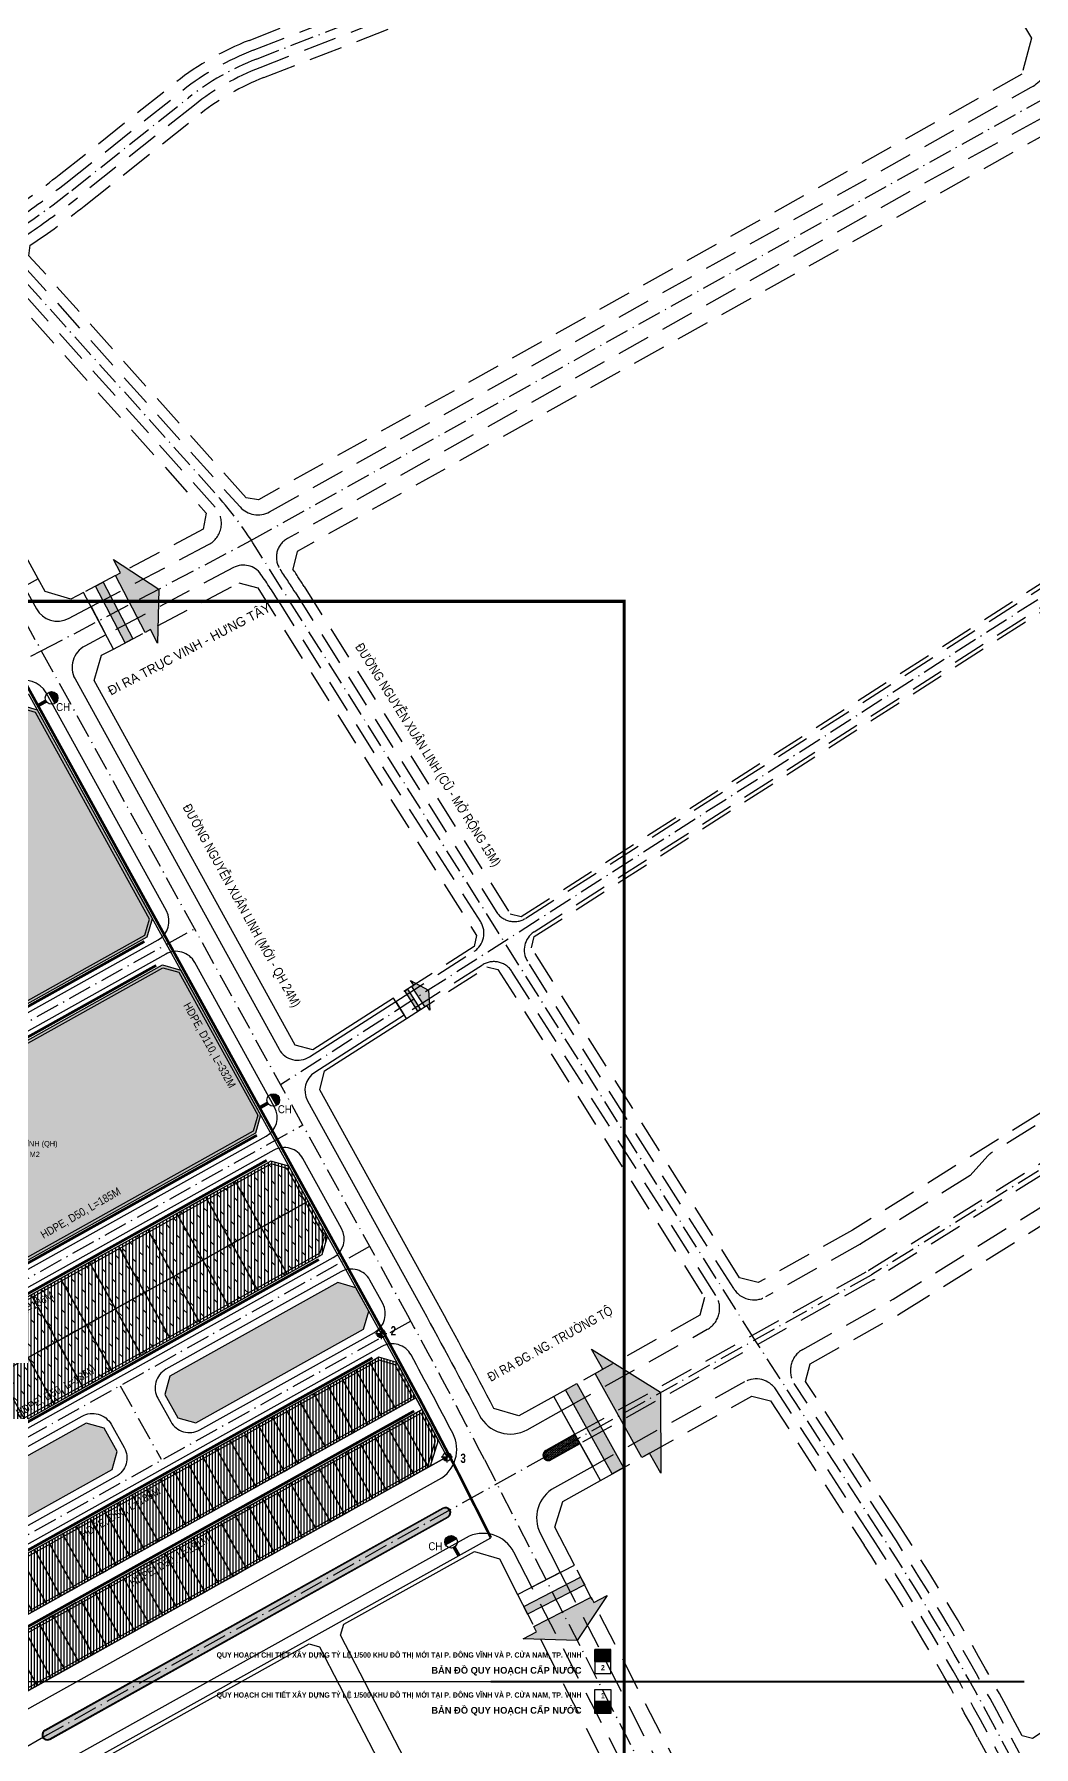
# Model space of a CAD drawing. Header units: metres. Extents: x 566631 to 574417, y 2062953 to 2068466.
# Drawn here: x 569003 to 569377, y 2066212 to 2066854 of the extents above; entities that cross this region are included whole.
import ezdxf
from ezdxf.enums import TextEntityAlignment as Align

# ---------------------------------------------------------------- set-up
doc = ezdxf.new("R2010")
doc.units = ezdxf.units.M
for name, pattern in [('ACAD_ISO10W100', [18.5, 12, -3, 0.5, -3]), ('CENTER', [2, 1.25, -0.25, 0.25, -0.25]), ('HIDDEN', [0.375, 0.25, -0.125])]:
    doc.linetypes.add(name, pattern=pattern)
doc.layers.get('0').update_dxf_attribs({"linetype": 'CONTINUOUS'})
doc.layers.add('boDnv', color=54, linetype='CONTINUOUS', lineweight=25)
for name, color, linetype in [('BoThamCo', 94, 'CONTINUOUS'), ('cap nuoc', 5, 'CONTINUOUS'), ('ChiaLo', 128, 'CENTER'), ('datOBt', 42, 'CONTINUOUS'), ('datOlienke', 42, 'CONTINUOUS'), ('datTruog', 134, 'CONTINUOUS'), ('ghi_chu', 7, 'CONTINUOUS'), ('hacth sdd', 8, 'CONTINUOUS'), ('hatchViaHe+LogDg', 129, 'CONTINUOUS'), ('Khung ban ve', 7, 'CONTINUOUS'), ('LogDg', 7, 'CONTINUOUS'), ('LogDg phu', 7, 'CONTINUOUS'), ('loKBT', 42, 'CONTINUOUS'), ('LoLK', 6, 'CONTINUOUS'), ('QH', 7, 'CONTINUOUS'), ('RANHGIOI', 2, 'HIDDEN'), ('thuadat', 6, 'CONTINUOUS'), ('TimDg', 222, 'CONTINUOUS'), ('ViaHeS', 32, 'CONTINUOUS'), ('ViaHeSphu', 32, 'CONTINUOUS')]:
    doc.layers.add(name, color=color, linetype=linetype)
doc.styles.add('ARIALB', font='VHARIALB.ttf', dxfattribs={"width": 0.75})
doc.styles.add('avantH', font='VHAVAN.ttf', dxfattribs={"height": 10})
doc.styles.add('phu', font='VHAVAN.ttf')
doc.styles.add('rms', font='romans.shx', dxfattribs={"width": 0.7, "bigfont": 'vns.shx'})
doc.styles.add('text', font='VHARIALN.ttf')
doc.linetypes.add('ADL', pattern='A,0.125,-0.15,["++",rms,S=0.5,R=0,X=0,Y=-0.2245],-1.35,1.125', length=2.75)
doc.linetypes.add('CN', pattern='A,22.92635,-1.427933,["cn",text,S=7,R=0,X=0,Y=-3.227539],-12.720089,24.170558', length=61.24493)
pattern_1 = [(0, (568124.4922, 2065856.43456), (0.3175, 0.3175), [0.15875, -0.47625]), (90, (568124.5716, 2065856.3552), (-0.3175, 0.3175), [0.15875, -0.47625])]
pattern_2 = [(90, (568970.6423, 2066228.468), (-1.11125, 1e-16), [])]

# ---------------------------------------------------------------- blocks, each defined once
blk = doc.blocks.new('moc')
at = {"layer": 'QH', "linetype": 'Continuous'}
h = blk.add_hatch(color=7, dxfattribs=at)
h.paths.add_polyline_path([(0, 0), (0.53, 0, 0.414214), (0, 0.53)])
h.paths.add_polyline_path([(-0.53, 0, 0.414214), (0, -0.53), (0, 0)])
for p, q in [((0, 0.71), (0, -0.71)), ((-0.71, 0), (0.71, 0))]:
    blk.add_line(p, q, dxfattribs=at)
blk.add_circle((0, 0), 0.529, dxfattribs=at)

msp = doc.modelspace()

# ---------------------------------------------------------------- hatches: boundary and pattern name
h = msp.add_hatch()
h.set_pattern_fill('DOLMIT', color=40, scale=0.2, angle=90, style=0)
h.set_pattern_definition([(90, (568933.0291, 2066308.2558), (-1.27, 8e-17), []), (135, (568933.029, 2066308.256), (-2.54, -2.54), [1.79605, -3.5921])])
h.paths.add_polyline_path([(568933.03, 2066337.16), (568946.47, 2066310.29), (568953.07, 2066308.26), (569110.75, 2066396.24), (569112.7, 2066403.06), (569098.22, 2066429.33), (569091.44, 2066431.27), (568935.16, 2066344.07)])
at = {"layer": 'cap nuoc'}
for points in [[(569010.42, 2066602.87, 0.414214), (569011.31, 2066606.09, 0.414214), (569008.09, 2066606.98)], [(569093.54, 2066452.11, 0.414214), (569094.43, 2066455.33, 0.414214), (569091.21, 2066456.22)], [(569161.09, 2066289.69, 0.414214), (569157.86, 2066290.57, 0.414214), (569156.98, 2066287.35)]]:
    msp.add_hatch(color=1, dxfattribs=at).paths.add_polyline_path(points)
at = {"layer": 'hacth sdd'}
h = msp.add_hatch(dxfattribs=at)
h.set_pattern_fill('CROSS', color=64, scale=0.05, style=0)
h.set_pattern_definition([(0, (568837.45307, 2066430.0151), (0.3175, 0.3175), [0.15875, -0.47625]), (90, (568837.53245, 2066429.93572), (-0.3175, 0.3175), [0.15875, -0.47625])])
h.paths.add_polyline_path([(569047.04, 2066522.16), (569003.94, 2066600.34), (568994.37, 2066603.2), (568982.15, 2066596.77), (568839.8, 2066534.72), (568837.45, 2066528.25), (568885.57, 2066432.05), (568892.17, 2066430.02), (569045.09, 2066515.34)])
h.paths.add_polyline_path([(568927.59, 2066509.56), (568958.56, 2066509.56), (568958.56, 2066514.31), (568927.59, 2066514.31)], flags=24)
h.paths.add_polyline_path([(568921.58, 2066513.43), (568964.58, 2066513.43), (568964.58, 2066518.73), (568921.58, 2066518.73)], flags=24)
h = msp.add_hatch(dxfattribs=at)
h.set_pattern_fill('AR-B88', color=15, scale=0.005, style=0)
h.set_pattern_definition([(0, (568895.4159, 2066354.8109), (0, 1.016), []), (90, (568895.41586, 2066354.81085), (-0.508, 1.016), [1.016, -1.016])])
h.paths.add_polyline_path([(569057.66, 2066502.89), (569087.6, 2066448.59), (569085.64, 2066441.78), (568929.79, 2066354.81), (568923.18, 2066356.85), (568895.42, 2066412.36), (568897.55, 2066419.27), (569050.88, 2066504.83)])
h.paths.add_polyline_path([(568974.01, 2066431.46), (569004.98, 2066431.46), (569004.98, 2066436.21), (568974.01, 2066436.21)], flags=24)
h.paths.add_polyline_path([(568967.62, 2066435.69), (569011.37, 2066435.69), (569011.37, 2066440.15), (568967.62, 2066440.15)], flags=24)
h = msp.add_hatch(dxfattribs=at)
h.set_pattern_fill('CROSS', color=64, scale=0.05, style=0)
h.set_pattern_definition([(0, (569051.6597, 2066333.13862), (0.3175, 0.3175), [0.15875, -0.47625]), (90, (569051.73908, 2066333.05924), (-0.3175, 0.3175), [0.15875, -0.47625])])
h.paths.add_polyline_path([(569126.2, 2066368.22), (569128.15, 2066375.03), (569123.32, 2066383.79), (569116.54, 2066385.73), (569053.59, 2066350.6), (569051.66, 2066343.8), (569056.53, 2066335.07), (569063.34, 2066333.14)])
h = msp.add_hatch(dxfattribs=at)
h.set_pattern_fill('ANSI31', color=30, scale=0.35, angle=45, style=0)
h.set_pattern_definition(pattern_2)
edge = h.paths.add_edge_path()
edge.add_arc((567391.82, 2065406.85), 1988, 28.07778, 28.51015)
edge.add_line((569138.74, 2066355.75), (569131.98, 2066357.7))
edge.add_line((569131.98, 2066357.7), (568972.77, 2066268.86))
edge.add_line((568972.77, 2066268.86), (568970.64, 2066261.95))
edge.add_line((568970.64, 2066261.95), (568977.36, 2066248.52))
edge.add_line((568977.36, 2066248.52), (569145.85, 2066342.54))
h = msp.add_hatch(dxfattribs=at)
h.set_pattern_fill('ANSI31', color=30, scale=0.35, angle=45, style=0)
h.set_pattern_definition(pattern_2)
edge = h.paths.add_edge_path()
edge.add_line((569151.37, 2066316.99), (569154.25, 2066326.61))
edge.add_arc((567391.82, 2065406.85), 1988, 27.55877, 27.93364)
edge.add_line((569148.2, 2066338.12), (568979.6, 2066244.04))
edge.add_line((568979.6, 2066244.04), (568986.41, 2066230.43))
edge.add_line((568986.41, 2066230.43), (568992.97, 2066228.47))
edge.add_line((568992.97, 2066228.47), (568998.8, 2066231.85))
edge.add_line((568998.8, 2066231.85), (569151.37, 2066316.99))
h = msp.add_hatch(dxfattribs=at)
h.set_pattern_fill('CROSS', color=64, scale=0.05, style=0)
h.set_pattern_definition([(0, (568956.31346, 2066279.6066), (0.3175, 0.3175), [0.15875, -0.47625]), (90, (568956.39283, 2066279.52724), (-0.3175, 0.3175), [0.15875, -0.47625])])
h.paths.add_polyline_path([(569033.83, 2066322.4), (569028.96, 2066331.13), (569022.15, 2066333.06), (568958.44, 2066297.51), (568956.31, 2066290.6), (568960.8, 2066281.64), (568967.4, 2066279.61), (569031.9, 2066315.6)])
h = msp.add_hatch(dxfattribs=at)
h.set_pattern_fill('CROSS', color=64, scale=0.05, style=0)
h.set_pattern_definition(pattern_1)
edge = h.paths.add_edge_path()
edge.add_line((569207.28, 2066325.57), (569205.57, 2066328.62))
edge.add_line((569205.57, 2066328.62), (569194.63, 2066322.52))
edge.add_arc((569195.48, 2066320.99), 1.75, 119.16129, 299.16129)
edge.add_line((569196.33, 2066319.46), (569207.28, 2066325.57))
h = msp.add_hatch(dxfattribs=at)
h.set_pattern_fill('CROSS', color=64, scale=0.05, style=0)
h.set_pattern_definition(pattern_1)
edge = h.paths.add_edge_path()
edge.add_arc((569156.91, 2066299.47), 1.75, 299.16129, 479.16129)
edge.add_line((569156.06, 2066301), (569006.84, 2066217.73))
edge.add_arc((569007.69, 2066216.2), 1.75, 119.16129, 270)
edge.add_arc((569007.69, 2066216.2), 1.75, 270, 299.16129)
edge.add_line((569008.54, 2066214.68), (569157.76, 2066297.94))
at = {"layer": 'hatchViaHe+LogDg'}
for points in [[(569035.09, 2066651.8), (569032.41, 2066656.87), (569049.4, 2066645.71), (569048.98, 2066625.44), (569046.31, 2066630.51), (569044.38, 2066629.49), (569033.16, 2066650.78)], [(569036.85, 2066625.56), (569025.65, 2066646.8), (569028.53, 2066648.37), (569039.75, 2066627.08)], [(569145.03, 2066497.21), (569143.87, 2066499.02), (569150.57, 2066495.39), (569151.06, 2066487.81), (569149.9, 2066489.62), (569149.21, 2066489.17), (569144.34, 2066496.77)], [(569146.52, 2066487.46), (569141.67, 2066495.04), (569142.69, 2066495.72), (569147.56, 2066488.13)], [(569215.89, 2066353.28), (569211.71, 2066360.78), (569237.55, 2066344.65), (569237.62, 2066314.26), (569233.44, 2066321.76), (569230.58, 2066320.17), (569213.03, 2066351.68)], [(569219.44, 2066314.01), (569201.92, 2066345.46), (569206.17, 2066347.91), (569223.73, 2066316.39)], [(569186.25, 2066264.32), (569207.6, 2066275.27), (569209.14, 2066272.39), (569187.74, 2066261.41)], [(569212.49, 2066265.79), (569217.59, 2066268.4), (569206.25, 2066251.56), (569186, 2066252.2), (569191.09, 2066254.82), (569190.1, 2066256.76), (569211.5, 2066267.73)]]:
    msp.add_hatch(color=158, dxfattribs=at).paths.add_polyline_path(points)
h = msp.add_hatch(color=158, dxfattribs=at)
h.paths.add_polyline_path([(569212.93, 2066243.61), (569218.93, 2066243.61), (569218.93, 2066248.11), (569212.93, 2066248.11)])
h.paths.add_polyline_path([(569214.84, 2066244.36), (569217.01, 2066244.36), (569217.01, 2066247.37), (569214.84, 2066247.37)], flags=24)
h = msp.add_hatch(color=158, dxfattribs=at)
h.paths.add_polyline_path([(569212.93, 2066228.61), (569218.93, 2066228.61), (569218.93, 2066224.11), (569212.93, 2066224.11)])
h.paths.add_polyline_path([(569214.84, 2066224.86), (569217.01, 2066224.86), (569217.01, 2066227.87), (569214.84, 2066227.87)], flags=24)
at = {"layer": 'thuadat'}
h = msp.add_hatch(dxfattribs=at)
h.set_pattern_fill('ANGLE', color=256, style=0)
h.set_pattern_definition([(0, (569212.928, 2066243.609), (0, 6.985), [5.08, -1.905]), (90, (569212.928, 2066243.609), (-6.985, 4e-16), [5.08, -1.905])])
h.paths.add_polyline_path([(569212.93, 2066243.61), (569218.93, 2066243.61), (569218.93, 2066248.11), (569212.93, 2066248.11)])
h.paths.add_polyline_path([(569214.84, 2066244.36), (569217.01, 2066244.36), (569217.01, 2066247.37), (569214.84, 2066247.37)], flags=24)

# ---------------------------------------------------------------- linework, layer by layer
at = {"layer": 'boDnv', "color": 10, "linetype": 'ADL', "ltscale": 0.25}
for points in [[(569045.97, 2066522.03), (569003.26, 2066599.5), (568994.47, 2066602.13), (568982.59, 2066595.87), (568840.59, 2066533.98), (568838.54, 2066528.32), (568886.27, 2066432.88), (568892.06, 2066431.1), (569044.24, 2066516.01)], [(569056.99, 2066502.04), (569086.52, 2066448.47), (569084.8, 2066442.45), (568929.67, 2066355.89), (568923.89, 2066357.68), (568896.49, 2066412.45), (568898.38, 2066418.59), (569051.01, 2066503.76)], [(568934.1, 2066337.25), (568947.17, 2066311.12), (568952.96, 2066309.34), (569109.9, 2066396.91), (569111.63, 2066402.93), (569097.54, 2066428.48), (569091.56, 2066430.19), (568936, 2066343.39)]]:
    msp.add_lwpolyline(points, close=True, dxfattribs=at)
for points in [[(569144.51, 2066342.93, 0.001711), (569138.06, 2066354.9), (569132.1, 2066356.62), (568973.61, 2066268.19), (568971.72, 2066262.04), (568977.79, 2066249.9)], [(569150.53, 2066317.66), (569153.18, 2066326.51, 0.001456), (569147.79, 2066336.75), (568980.92, 2066243.64), (568987.11, 2066231.26), (568992.84, 2066229.55), (568998.3, 2066232.72)]]:
    msp.add_lwpolyline(points, format="xyb", close=True, dxfattribs=at)
at = {"layer": 'BoThamCo'}
for points in [[(569047.04, 2066522.16), (569003.94, 2066600.34), (568994.37, 2066603.2), (568982.15, 2066596.77), (568839.8, 2066534.72), (568837.45, 2066528.25), (568885.57, 2066432.05), (568892.17, 2066430.02), (569045.09, 2066515.34)], [(569126.2, 2066368.22), (569128.15, 2066375.03), (569123.32, 2066383.79), (569116.54, 2066385.73), (569053.59, 2066350.6), (569051.66, 2066343.8), (569056.53, 2066335.07), (569063.34, 2066333.14)], [(569033.83, 2066322.4), (569028.96, 2066331.13), (569022.15, 2066333.06), (568958.44, 2066297.51), (568956.31, 2066290.6), (568960.8, 2066281.64), (568967.4, 2066279.61), (569031.9, 2066315.6)]]:
    msp.add_lwpolyline(points, close=True, dxfattribs=at)
for points in [[(569207.28, 2066325.57), (569205.57, 2066328.62), (569194.63, 2066322.52, 1), (569196.33, 2066319.46)], [(569207.28, 2066325.57), (569205.57, 2066328.62), (569194.63, 2066322.52, 1), (569196.33, 2066319.46)], [(569157.76, 2066297.94, 1), (569156.06, 2066301), (569006.84, 2066217.73, 0.773158), (569007.69, 2066214.45, 0.127931), (569008.54, 2066214.68)]]:
    msp.add_lwpolyline(points, format="xyb", close=True, dxfattribs=at)
at = {"layer": 'cap nuoc', "color": 1}
for p, q in [((569008.09, 2066606.98), (569010.42, 2066602.87)), ((569091.21, 2066456.22), (569093.54, 2066452.11)), ((569156.98, 2066287.35), (569161.09, 2066289.69))]:
    msp.add_line(p, q, dxfattribs=at)
at = {"layer": 'cap nuoc', "color": 7, "linetype": 'CN', "ltscale": 0.15, "const_width": 1}
msp.add_lwpolyline([(568998.96, 2066611.43), (569133.65, 2066367.13, -0.01093), (569173.96, 2066290.08)], format="xyb", dxfattribs=at)
at = {"layer": 'cap nuoc', "color": 7, "linetype": 'Continuous', "const_width": 1.32}
for points in [[(569004.15, 2066602.03), (569007.2, 2066603.76)], [(569087.26, 2066451.27), (569090.32, 2066453)], [(569161.95, 2066283.41), (569160.21, 2066286.46)]]:
    msp.add_lwpolyline(points, dxfattribs=at)
at = {"layer": 'cap nuoc', "color": 5, "linetype": 'CN', "ltscale": 0.15, "const_width": 1}
for points in [[(568886.94, 2066425.95), (569044.04, 2066513.61)], [(568891.42, 2066417), (569048.45, 2066504.62)], [(568924.56, 2066350.75), (569086.22, 2066440.95)], [(568929.03, 2066341.79), (569089.9, 2066431.56)], [(568947.84, 2066304.19), (569109.44, 2066394.37)]]:
    msp.add_lwpolyline(points, dxfattribs=at)
at = {"layer": 'cap nuoc', "color": 5, "linetype": 'CN', "ltscale": 0.15}
for points in [[(568966.65, 2066266.59, 1, 1, 0), (569129.57, 2066357.5, 1, 1, 0)], [(568977.84, 2066244.21, 1, 1, 0), (569145.16, 2066337.57, 0, 0, 0)]]:
    msp.add_lwpolyline(points, format="xyseb", dxfattribs=at)
at = {"layer": 'cap nuoc', "color": 7, "linetype": 'CN', "ltscale": 0.15}
msp.add_lwpolyline([(568206.27, 2065866.43), (568208.89, 2065867.25), (568657.98, 2066017.97, 0.050684), (568845.24, 2066102.73), (569015.87, 2066201.87), (569173.96, 2066290.08)], format="xyb", dxfattribs=at)
at = {"layer": 'cap nuoc', "color": 1, "linetype": 'Continuous'}
for centre in [(569009.26, 2066604.93), (569092.37, 2066454.17), (569159.04, 2066288.52)]:
    msp.add_circle(centre, 2.36, dxfattribs=at)
at = {"layer": 'ChiaLo', "ltscale": 5}
for points in [[(569078.03, 2066423.79), (569097.52, 2066388.86)], [(569105.46, 2066416.19), (568939.75, 2066323.73)], [(569067.11, 2066417.7), (569086.6, 2066382.77)], [(569056.2, 2066411.61), (569075.69, 2066376.68)], [(569045.28, 2066405.51), (569064.77, 2066370.58)], [(569034.36, 2066399.42), (569053.86, 2066364.49)], [(569012.53, 2066387.24), (569032.02, 2066352.31)], [(569012.53, 2066387.24), (569032.02, 2066352.31)], [(569023.45, 2066393.33), (569042.94, 2066358.4)], [(569001.62, 2066381.15), (569021.11, 2066346.22)], [(568990.7, 2066375.06), (569010.19, 2066340.13)], [(569128.56, 2066355.79), (569138.31, 2066338.33)], [(569118.08, 2066349.95), (569127.83, 2066332.48)], [(569123.32, 2066352.87), (569133.07, 2066335.41)], [(569145.85, 2066342.54), (569059.72, 2066294.47), (569049.97, 2066311.94)], [(569107.61, 2066344.1), (569117.35, 2066326.63)], [(569112.84, 2066347.02), (569122.59, 2066329.56)], [(569148.2, 2066338.12), (569062.15, 2066290.11), (569071.9, 2066272.64)], [(569097.13, 2066338.25), (569106.87, 2066320.79)], [(569102.37, 2066341.18), (569112.11, 2066323.71)], [(569081.41, 2066329.48), (569091.15, 2066312.02)], [(569086.65, 2066332.4), (569096.39, 2066314.94)], [(569091.89, 2066335.33), (569101.63, 2066317.86)], [(569135.51, 2066331.04), (569145.25, 2066313.57)], [(569140.75, 2066333.96), (569150.49, 2066316.5)], [(569070.93, 2066323.63), (569080.67, 2066306.17)], [(569076.17, 2066326.56), (569085.91, 2066309.09)], [(569125.03, 2066325.19), (569134.77, 2066307.73)], [(569130.27, 2066328.12), (569140.01, 2066310.65)], [(569060.45, 2066317.79), (569070.2, 2066300.32)], [(569065.69, 2066320.71), (569075.43, 2066303.25)], [(569114.55, 2066319.34), (569124.29, 2066301.88)], [(569119.79, 2066322.27), (569129.53, 2066304.8)], [(569049.97, 2066311.94), (569059.72, 2066294.47), (568977.38, 2066248.53)], [(569055.21, 2066314.86), (569064.96, 2066297.4)], [(569098.83, 2066310.57), (569108.57, 2066293.11)], [(569104.07, 2066313.5), (569113.81, 2066296.03)], [(569109.31, 2066316.42), (569119.05, 2066298.96)], [(569039.49, 2066306.09), (569049.24, 2066288.63)], [(569044.73, 2066309.02), (569054.48, 2066291.55)], [(569088.35, 2066304.73), (569098.1, 2066287.26)], [(569093.59, 2066307.65), (569103.33, 2066290.19)], [(569023.77, 2066297.32), (569033.52, 2066279.86)], [(569029.01, 2066300.25), (569038.76, 2066282.78)], [(569034.25, 2066303.17), (569044, 2066285.7)], [(569077.87, 2066298.88), (569087.62, 2066281.41)], [(569083.11, 2066301.8), (569092.86, 2066284.34)], [(569013.29, 2066291.47), (569023.04, 2066274.01)], [(569018.53, 2066294.4), (569028.28, 2066276.93)], [(569067.39, 2066293.03), (569077.14, 2066275.57)], [(569072.63, 2066295.96), (569082.38, 2066278.49)], [(569071.9, 2066272.64), (569062.15, 2066290.11), (568979.6, 2066244.04)], [(569002.82, 2066285.63), (569012.56, 2066268.16)], [(569008.05, 2066288.55), (569017.8, 2066271.09)], [(569056.91, 2066287.18), (569066.66, 2066269.72)], [(568997.58, 2066282.7), (569007.32, 2066265.24)], [(569041.19, 2066278.41), (569050.94, 2066260.95)], [(569046.43, 2066281.34), (569056.18, 2066263.87)], [(569051.67, 2066284.26), (569061.42, 2066266.8)], [(569030.72, 2066272.57), (569040.46, 2066255.1)], [(569035.95, 2066275.49), (569045.7, 2066258.03)], [(569020.24, 2066266.72), (569029.98, 2066249.25)], [(569025.48, 2066269.64), (569035.22, 2066252.18)], [(569009.76, 2066260.87), (569019.5, 2066243.41)], [(569015, 2066263.8), (569024.74, 2066246.33)], [(568999.28, 2066255.02), (569009.02, 2066237.56)], [(569004.52, 2066257.95), (569014.26, 2066240.48)], [(568994.04, 2066252.1), (569003.78, 2066234.64)]]:
    msp.add_lwpolyline(points, dxfattribs=at)
at = {"layer": 'datOBt'}
msp.add_lwpolyline([(568933.03, 2066337.16), (568946.47, 2066310.29), (568953.07, 2066308.26), (569110.75, 2066396.24), (569112.7, 2066403.06), (569098.22, 2066429.33), (569091.44, 2066431.27), (568935.16, 2066344.07)], close=True, dxfattribs=at)
at = {"layer": 'datOlienke'}
for points in [[(569145.85, 2066342.54, 0.001887), (569138.74, 2066355.75), (569131.98, 2066357.7), (568972.77, 2066268.86), (568970.64, 2066261.95), (568977.36, 2066248.52)], [(569151.37, 2066316.99), (569154.25, 2066326.61, 0.001636), (569148.2, 2066338.12), (568979.6, 2066244.04), (568986.41, 2066230.43), (568992.97, 2066228.47), (568998.8, 2066231.85)]]:
    msp.add_lwpolyline(points, format="xyb", close=True, dxfattribs=at)
at = {"layer": 'datTruog', "linetype": 'ByBlock'}
msp.add_lwpolyline([(569057.66, 2066502.89), (569087.6, 2066448.59), (569085.64, 2066441.78), (568929.79, 2066354.81), (568923.18, 2066356.85), (568895.42, 2066412.36), (568897.55, 2066419.27), (569050.88, 2066504.83)], close=True, dxfattribs=at)
at = {"layer": 'Khung ban ve', "const_width": 1.2}
msp.add_lwpolyline([(567973.93, 2066641.11), (569223.93, 2066641.11), (569223.93, 2065831.11), (567973.93, 2065831.11)], close=True, dxfattribs=at)
at = {"layer": 'Khung ban ve', "color": 0}
for points in [[(569212.93, 2066243.61), (569218.93, 2066243.61), (569218.93, 2066248.11), (569212.93, 2066248.11)], [(569212.93, 2066239.11), (569218.93, 2066239.11), (569218.93, 2066243.61), (569212.93, 2066243.61)], [(569212.93, 2066233.11), (569218.93, 2066233.11), (569218.93, 2066228.61), (569212.93, 2066228.61)], [(569212.93, 2066228.61), (569218.93, 2066228.61), (569218.93, 2066224.11), (569212.93, 2066224.11)]]:
    msp.add_lwpolyline(points, close=True, dxfattribs=at)
at = {"layer": 'Khung ban ve', "color": 250, "const_width": 0.5}
msp.add_lwpolyline([(569223.93, 2066236.11), (567973.93, 2066236.11)], dxfattribs=at)
at = {"layer": 'Khung ban ve', "color": 0, "const_width": 0.75}
msp.add_lwpolyline([(569373.93, 2066236.11), (569173.93, 2066236.11)], dxfattribs=at)
at = {"layer": 'LogDg', "ltscale": 0.75}
for points in [[(569035.09, 2066651.8), (569032.41, 2066656.87), (569049.4, 2066645.71), (569048.98, 2066625.44), (569046.31, 2066630.51), (569044.38, 2066629.49), (569033.16, 2066650.78)], [(569036.85, 2066625.56), (569025.65, 2066646.8), (569028.53, 2066648.37), (569039.75, 2066627.08)], [(569145.03, 2066497.21), (569143.87, 2066499.02), (569150.57, 2066495.39), (569151.06, 2066487.81), (569149.9, 2066489.62), (569149.21, 2066489.17), (569144.34, 2066496.77)], [(569146.52, 2066487.46), (569141.67, 2066495.04), (569142.69, 2066495.72), (569147.56, 2066488.13)], [(569215.89, 2066353.28), (569211.71, 2066360.78), (569237.55, 2066344.65), (569237.62, 2066314.26), (569233.44, 2066321.76), (569230.58, 2066320.17), (569213.03, 2066351.68)], [(569219.44, 2066314.01), (569201.92, 2066345.46), (569206.17, 2066347.91), (569223.73, 2066316.39)], [(569186.25, 2066264.32), (569207.6, 2066275.27), (569209.14, 2066272.39), (569187.74, 2066261.41)], [(569212.49, 2066265.79), (569217.59, 2066268.4), (569206.25, 2066251.56), (569186, 2066252.2), (569191.09, 2066254.82), (569190.1, 2066256.76), (569211.5, 2066267.73)]]:
    msp.add_lwpolyline(points, close=True, dxfattribs=at)
at = {"layer": 'LogDg'}
for points in [[(568998.94, 2066646.69), (569003.54, 2066638.35, 0.408717), (569015.62, 2066634.73), (569024.03, 2066639.16), (569029.63, 2066628.53), (569021.71, 2066624.35, 0.419466), (569018.04, 2066612.05), (569094.57, 2066473.22, 0.433643), (569105.89, 2066470.35), (569138.27, 2066491.08), (569141.5, 2066486.03), (569107.91, 2066464.51, 0.395048), (569105.22, 2066453.91), (569148.54, 2066375.34, -0.005576), (569169.7, 2066335.92, 0.422017), (569187.55, 2066330.58), (569200.48, 2066337.78), (569212.15, 2066316.81), (569197.78, 2066308.81, 0.404193), (569192.53, 2066291.52), (569199.98, 2066276.99), (569189.3, 2066271.51), (569182.58, 2066284.64, 0.424556), (569164.67, 2066290.06), (569013.65, 2066205.78)], [(569159.66, 2066329.21, 0.004173), (569144.02, 2066358.59, 0.41755), (569133.09, 2066361.76), (568969.81, 2066270.64, 0.401037), (568966.55, 2066260.08), (568983.56, 2066226.06, 0.427514), (568994.62, 2066222.65), (569154.47, 2066311.85, 0.406017), (569159.66, 2066329.21)]]:
    msp.add_lwpolyline(points, format="xyb", dxfattribs=at)
for points in [[(569007.23, 2066606.79, 0.408612), (568995.16, 2066610.4), (568979.55, 2066602.19), (568836.13, 2066539.67, 0.429738), (568832.17, 2066528.76), (568881.47, 2066430.18, 0.427514), (568892.52, 2066426.78), (569049.19, 2066514.2, 0.412716), (569052.3, 2066525.04)], [(569089.75, 2066440.63, 0.412716), (569092.85, 2066451.48), (569062.92, 2066505.78, 0.415712), (569052.02, 2066508.9), (568894.58, 2066421.05, 0.401037), (568891.32, 2066410.49), (568919.08, 2066354.98, 0.427514), (568930.14, 2066351.57)], [(568928.94, 2066335.28), (568942.37, 2066308.42, 0.427514), (568953.42, 2066305.02), (569114.85, 2066395.09, 0.412716), (569117.96, 2066405.94), (569103.48, 2066432.22, 0.415712), (569092.57, 2066435.34), (568932.19, 2066345.85, 0.401037)], [(569130.3, 2066367.07, 0.412716), (569133.41, 2066377.92), (569128.58, 2066386.68, 0.415712), (569117.68, 2066389.8), (569052.13, 2066353.22, 0.414214), (569049.04, 2066342.34), (569053.91, 2066333.61, 0.414214), (569064.8, 2066330.52)], [(568967.75, 2066276.37, -0.427514), (568956.7, 2066279.78), (568952.22, 2066288.73, -0.401037), (568955.48, 2066299.29), (569020.69, 2066335.68, -0.414214), (569031.57, 2066332.59), (569036.45, 2066323.86, -0.414214), (569033.36, 2066312.98)], [(569207.4, 2066325.35), (569205.45, 2066328.84), (569194.51, 2066322.74, 1), (569196.46, 2066319.24)], [(569157.89, 2066297.72, 1), (569155.94, 2066301.21), (569006.72, 2066217.95, 0.773158), (569007.69, 2066214.2, 0.127931), (569008.67, 2066214.46)]]:
    msp.add_lwpolyline(points, format="xyb", close=True, dxfattribs=at)
at = {"layer": 'LogDg phu', "linetype": 'HIDDEN', "ltscale": 50}
for points in [[(568949.44, 2067192.45, -0.051671), (568828.73, 2067142.39, 0.45205), (568823.7, 2067131.48), (568889.76, 2066982.48), (568964.1, 2066821.2, 0.033239), (568983.14, 2066786.73, 0.420352), (568995.73, 2066784.12, 0.019718), (569014.6, 2066797.92), (569058.44, 2066832.69, -0.073662), (569084.79, 2066847.71), (569152.43, 2066874.03, 0.436686), (569156.75, 2066884.94), (569115.75, 2066970.44), (569088.9, 2067026.44), (569011.69, 2067172.3, 0.016433), (568995.47, 2067200.65), (568992.05, 2067206.71, 0.40966), (568981.26, 2067209.79), (568949.44, 2067192.45)], [(569000.35, 2066778.8, 0.454821), (568998.88, 2066766.83), (569079.9, 2066676.53, 0.350393), (569090.98, 2066674.68), (569376.56, 2066833.89, 0.423738), (569382.12, 2066854.72), (569334.97, 2066933.19), (569331.13, 2066939.9, 0.399061), (569320.57, 2066943.07), (569229.59, 2066897.06, -0.024297), (569220.41, 2066892.96), (569087.33, 2066841.19, 0.073613), (569062.77, 2066827.2), (569018.95, 2066792.44, -0.019003), (569000.35, 2066778.8)], [(569094.91, 2066653.18, -0.008508), (569100.56, 2066644.53), (569175.96, 2066524.8, 0.416479), (569187.05, 2066522.33), (569389.08, 2066651.75, 0.142158), (569424.67, 2066692.44), (569427.36, 2066698.2, -0.101158), (569451.92, 2066731.35, 0.365702), (569453.35, 2066741.57), (569423.42, 2066789), (569406.9, 2066815.34, 0.399213), (569380.22, 2066822.19), (569097.64, 2066664.66, 0.440068), (569094.91, 2066653.18)], [(569070.63, 2066676.38), (568990.97, 2066765.17, 0.353507), (568981.04, 2066766.77, -0.027673), (568951.03, 2066751.74, 0.442278), (568947.2, 2066740.53), (568998.94, 2066646.69)], [(569024.03, 2066639.16), (569068.13, 2066662.41, 0.488188), (569070.63, 2066676.38)], [(569170.13, 2066520.92), (569094.64, 2066640.8, 0.010555), (569087.75, 2066651.25, 0.37998), (569077.43, 2066653.78), (569029.63, 2066628.53)], [(569205.45, 2066328.84), (569315.51, 2066390.25, 0.012156), (569315.63, 2066390.33), (569554.31, 2066539.17, -1), (569556.43, 2066535.77), (569317.75, 2066386.93, -0.012156), (569317.46, 2066386.76), (569207.4, 2066325.35)], [(569138.27, 2066491.08), (569167.68, 2066509.92, 0.411952), (569170.13, 2066520.92)], [(569200.48, 2066337.78), (569255.1, 2066368.2, 0.430085), (569258.34, 2066380.86), (569181.86, 2066502.31, 0.416479), (569170.77, 2066504.78), (569141.5, 2066486.03)], [(569509.53, 2066199.52), (569521.68, 2066184.51, -0.420626), (569520.35, 2066173.15), (569492.63, 2066151.7, -0.050446), (569467.53, 2066136.05), (569420.14, 2066112.76, -0.480235), (569408.83, 2066118.06), (569402.01, 2066146.32, 0.063705), (569392.66, 2066170.86), (569366.14, 2066220.46, 0.021081), (569323.13, 2066293.29), (569287.71, 2066347.89, -0.434096), (569290.88, 2066360.65), (569324.75, 2066379.52), (569380.13, 2066414.05, -0.422081), (569392.65, 2066410.97), (569403.64, 2066392.25, -0.035759), (569422.17, 2066354.79), (569443.44, 2066302.72, 0.054154), (569464.77, 2066263.31), (569500.09, 2066212.15, 0.019002), (569509.53, 2066199.52)], [(569199.98, 2066276.99), (569308.61, 2066065.12, 0.413652), (569319.37, 2066061.64), (569399.11, 2066102.33, 0.346904), (569403.25, 2066111.34), (569395.21, 2066144.68, 0.063705), (569386.49, 2066167.56), (569359.96, 2066217.15, 0.021081), (569317.26, 2066289.48), (569280.92, 2066345.5, 0.394607), (569268.99, 2066348.46), (569212.15, 2066316.81)], [(569075.22, 2066109.34), (569220.83, 2066193.36, 0.399763), (569223.95, 2066203.94), (569189.3, 2066271.51)]]:
    msp.add_lwpolyline(points, format="xyb", dxfattribs=at)
for points in [[(569404.53, 2066457.55), (569395.24, 2066455.04, 0.073562), (569393.9, 2066454.46), (569361.31, 2066434.13, 0.072064), (569360.22, 2066433.21), (569353.68, 2066425.84), (569312.66, 2066400.26, -0.012369), (569312.45, 2066400.14), (569276.97, 2066380.38, -0.398518), (569264.98, 2066383.45), (569187.69, 2066506.19, -0.411952), (569190.14, 2066517.19), (569392.31, 2066646.69, 0.142158), (569430.11, 2066689.9), (569432.8, 2066695.67, -0.090512), (569452.94, 2066724.08, -0.477335), (569465.3, 2066722.63), (569475.24, 2066706.88), (569559.69, 2066572.02, -0.414778), (569554.92, 2066551.33)], [(569207.4, 2066325.35), (569205.45, 2066328.84), (569194.51, 2066322.74, 1), (569196.46, 2066319.24)]]:
    msp.add_lwpolyline(points, format="xyb", close=True, dxfattribs=at)
at = {"layer": 'loKBT'}
for points in [[(569098.22, 2066429.33), (569091.44, 2066431.27), (569078.03, 2066423.79), (569087.77, 2066406.32), (569105.46, 2066416.19)], [(569078.03, 2066423.79), (569067.11, 2066417.7), (569076.86, 2066400.23), (569087.77, 2066406.32)], [(569067.11, 2066417.7), (569056.2, 2066411.61), (569065.94, 2066394.14), (569076.86, 2066400.23)], [(569112.7, 2066403.06), (569105.46, 2066416.19), (569087.77, 2066406.32), (569097.52, 2066388.86), (569110.75, 2066396.24)], [(569056.2, 2066411.61), (569045.28, 2066405.51), (569055.03, 2066388.05), (569065.94, 2066394.14)], [(569045.28, 2066405.51), (569034.36, 2066399.42), (569044.11, 2066381.96), (569055.03, 2066388.05)], [(569076.86, 2066400.23), (569065.94, 2066394.14), (569075.69, 2066376.68), (569086.6, 2066382.77)], [(569087.77, 2066406.32), (569076.86, 2066400.23), (569086.6, 2066382.77), (569097.52, 2066388.86)], [(569034.36, 2066399.42), (569023.45, 2066393.33), (569033.19, 2066375.87), (569044.11, 2066381.96)], [(569065.94, 2066394.14), (569055.03, 2066388.05), (569064.77, 2066370.58), (569075.69, 2066376.68)], [(569012.53, 2066387.24), (569001.62, 2066381.15), (569011.36, 2066363.69), (569022.28, 2066369.78)], [(569023.45, 2066393.33), (569012.53, 2066387.24), (569022.28, 2066369.78), (569033.19, 2066375.87)], [(569055.03, 2066388.05), (569044.11, 2066381.96), (569053.86, 2066364.49), (569064.77, 2066370.58)], [(569001.62, 2066381.15), (568990.7, 2066375.06), (569000.45, 2066357.6), (569011.36, 2066363.69)], [(569044.11, 2066381.96), (569033.19, 2066375.87), (569042.94, 2066358.4), (569053.86, 2066364.49)], [(569033.19, 2066375.87), (569022.28, 2066369.78), (569032.02, 2066352.31), (569042.94, 2066358.4)], [(569022.28, 2066369.78), (569011.36, 2066363.69), (569021.11, 2066346.22), (569032.02, 2066352.31)], [(569011.36, 2066363.69), (569000.45, 2066357.6), (569010.19, 2066340.13), (569021.11, 2066346.22)], [(569000.45, 2066357.6), (568989.53, 2066351.5), (568999.28, 2066334.04), (569010.19, 2066340.13)]]:
    msp.add_lwpolyline(points, close=True, dxfattribs=at)
at = {"layer": 'LoLK'}
for points in [[(569128.56, 2066355.79), (569123.32, 2066352.87), (569133.07, 2066335.41), (569138.31, 2066338.33)], [(569118.08, 2066349.95), (569112.84, 2066347.02), (569122.59, 2066329.56), (569127.83, 2066332.48)], [(569123.32, 2066352.87), (569118.08, 2066349.95), (569127.83, 2066332.48), (569133.07, 2066335.41)], [(569107.61, 2066344.1), (569102.37, 2066341.18), (569112.11, 2066323.71), (569117.35, 2066326.63)], [(569112.84, 2066347.02), (569107.61, 2066344.1), (569117.35, 2066326.63), (569122.59, 2066329.56)], [(569097.13, 2066338.25), (569091.89, 2066335.33), (569101.63, 2066317.86), (569106.87, 2066320.79)], [(569102.37, 2066341.18), (569097.13, 2066338.25), (569106.87, 2066320.79), (569112.11, 2066323.71)], [(569081.41, 2066329.48), (569076.17, 2066326.56), (569085.91, 2066309.09), (569091.15, 2066312.02)], [(569086.65, 2066332.4), (569081.41, 2066329.48), (569091.15, 2066312.02), (569096.39, 2066314.94)], [(569091.89, 2066335.33), (569086.65, 2066332.4), (569096.39, 2066314.94), (569101.63, 2066317.86)], [(569135.51, 2066331.04), (569130.27, 2066328.12), (569140.01, 2066310.65), (569145.25, 2066313.57)], [(569140.75, 2066333.96), (569135.51, 2066331.04), (569145.25, 2066313.57), (569150.49, 2066316.5)], [(569070.93, 2066323.63), (569065.69, 2066320.71), (569075.43, 2066303.25), (569080.67, 2066306.17)], [(569076.17, 2066326.56), (569070.93, 2066323.63), (569080.67, 2066306.17), (569085.91, 2066309.09)], [(569125.03, 2066325.19), (569119.79, 2066322.27), (569129.53, 2066304.8), (569134.77, 2066307.73)], [(569130.27, 2066328.12), (569125.03, 2066325.19), (569134.77, 2066307.73), (569140.01, 2066310.65)], [(569060.45, 2066317.79), (569055.21, 2066314.86), (569064.96, 2066297.4), (569070.2, 2066300.32)], [(569065.69, 2066320.71), (569060.45, 2066317.79), (569070.2, 2066300.32), (569075.43, 2066303.25)], [(569114.55, 2066319.34), (569109.31, 2066316.42), (569119.05, 2066298.96), (569124.29, 2066301.88)], [(569119.79, 2066322.27), (569114.55, 2066319.34), (569124.29, 2066301.88), (569129.53, 2066304.8)], [(569049.97, 2066311.94), (569044.73, 2066309.02), (569054.48, 2066291.55), (569059.72, 2066294.47)], [(569055.21, 2066314.86), (569049.97, 2066311.94), (569059.72, 2066294.47), (569064.96, 2066297.4)], [(569098.83, 2066310.57), (569093.59, 2066307.65), (569103.33, 2066290.19), (569108.57, 2066293.11)], [(569104.07, 2066313.5), (569098.83, 2066310.57), (569108.57, 2066293.11), (569113.81, 2066296.03)], [(569109.31, 2066316.42), (569104.07, 2066313.5), (569113.81, 2066296.03), (569119.05, 2066298.96)], [(569039.49, 2066306.09), (569034.25, 2066303.17), (569044, 2066285.7), (569049.24, 2066288.63)], [(569044.73, 2066309.02), (569039.49, 2066306.09), (569049.24, 2066288.63), (569054.48, 2066291.55)], [(569088.35, 2066304.73), (569083.11, 2066301.8), (569092.86, 2066284.34), (569098.1, 2066287.26)], [(569093.59, 2066307.65), (569088.35, 2066304.73), (569098.1, 2066287.26), (569103.33, 2066290.19)], [(569023.77, 2066297.32), (569018.53, 2066294.4), (569028.28, 2066276.93), (569033.52, 2066279.86)], [(569029.01, 2066300.25), (569023.77, 2066297.32), (569033.52, 2066279.86), (569038.76, 2066282.78)], [(569034.25, 2066303.17), (569029.01, 2066300.25), (569038.76, 2066282.78), (569044, 2066285.7)], [(569077.87, 2066298.88), (569072.63, 2066295.96), (569082.38, 2066278.49), (569087.62, 2066281.41)], [(569083.11, 2066301.8), (569077.87, 2066298.88), (569087.62, 2066281.41), (569092.86, 2066284.34)], [(569013.29, 2066291.47), (569008.05, 2066288.55), (569017.8, 2066271.09), (569023.04, 2066274.01)], [(569018.53, 2066294.4), (569013.29, 2066291.47), (569023.04, 2066274.01), (569028.28, 2066276.93)], [(569067.39, 2066293.03), (569062.15, 2066290.11), (569071.9, 2066272.64), (569077.14, 2066275.57)], [(569072.63, 2066295.96), (569067.39, 2066293.03), (569077.14, 2066275.57), (569082.38, 2066278.49)], [(569002.82, 2066285.63), (568997.58, 2066282.7), (569007.32, 2066265.24), (569012.56, 2066268.16)], [(569008.05, 2066288.55), (569002.82, 2066285.63), (569012.56, 2066268.16), (569017.8, 2066271.09)], [(569056.91, 2066287.18), (569051.67, 2066284.26), (569061.42, 2066266.8), (569066.66, 2066269.72)], [(569062.15, 2066290.11), (569056.91, 2066287.18), (569066.66, 2066269.72), (569071.9, 2066272.64)], [(568997.58, 2066282.7), (568992.34, 2066279.78), (569002.08, 2066262.31), (569007.32, 2066265.24)], [(569041.19, 2066278.41), (569035.95, 2066275.49), (569045.7, 2066258.03), (569050.94, 2066260.95)], [(569046.43, 2066281.34), (569041.19, 2066278.41), (569050.94, 2066260.95), (569056.18, 2066263.87)], [(569051.67, 2066284.26), (569046.43, 2066281.34), (569056.18, 2066263.87), (569061.42, 2066266.8)], [(569030.72, 2066272.57), (569025.48, 2066269.64), (569035.22, 2066252.18), (569040.46, 2066255.1)], [(569035.95, 2066275.49), (569030.72, 2066272.57), (569040.46, 2066255.1), (569045.7, 2066258.03)], [(569020.24, 2066266.72), (569015, 2066263.8), (569024.74, 2066246.33), (569029.98, 2066249.25)], [(569025.48, 2066269.64), (569020.24, 2066266.72), (569029.98, 2066249.25), (569035.22, 2066252.18)], [(569009.76, 2066260.87), (569004.52, 2066257.95), (569014.26, 2066240.48), (569019.5, 2066243.41)], [(569015, 2066263.8), (569009.76, 2066260.87), (569019.5, 2066243.41), (569024.74, 2066246.33)], [(568999.28, 2066255.02), (568994.04, 2066252.1), (569003.78, 2066234.64), (569009.02, 2066237.56)], [(569004.52, 2066257.95), (568999.28, 2066255.02), (569009.02, 2066237.56), (569014.26, 2066240.48)], [(568994.04, 2066252.1), (568988.8, 2066249.18), (568998.55, 2066231.71), (568998.8, 2066231.85), (569003.78, 2066234.64)]]:
    msp.add_lwpolyline(points, close=True, dxfattribs=at)
for points in [[(569138.74, 2066355.75), (569131.98, 2066357.7), (569128.56, 2066355.79), (569138.31, 2066338.33), (569145.85, 2066342.54, 0.001887)], [(569148.2, 2066338.12), (569140.75, 2066333.96), (569150.49, 2066316.5), (569151.37, 2066316.99), (569154.25, 2066326.61, 0.001636)]]:
    msp.add_lwpolyline(points, format="xyb", close=True, dxfattribs=at)
at = {"layer": 'RANHGIOI', "color": 1, "ltscale": 9, "const_width": 0.5}
msp.add_lwpolyline([(568998.8, 2066231.85), (569157.48, 2066320.4, 0.006594), (569132.77, 2066366.65), (569000.56, 2066606.47)], format="xyb", dxfattribs=at)
at = {"layer": 'TimDg', "linetype": 'ACAD_ISO10W100', "ltscale": 0.75}
for points in [[(569005.4, 2066622.54), (569083.99, 2066663.92), (569398.87, 2066839.45), (569679.97, 2066994.23, 0.215949), (569778.83, 2067126.42), (569792.91, 2067190.34, 0.170612), (569752.81, 2067519.48), (569303.94, 2068427.33)], [(569436.46, 2065958.83), (569419.71, 2066058.04), (569398.61, 2066145.5, 0.063705), (569389.58, 2066169.21), (569363.05, 2066218.81, 0.021081), (569320.2, 2066291.39), (569273.2, 2066363.83), (569085.61, 2066661.71, 0.042342), (569070.33, 2066681.95), (568996.09, 2066764.7, -0.07497), (568963.32, 2066814.53), (568886.57, 2066981.04), (568801.42, 2067173.12), (568783.08, 2067218.92), (568756.05, 2067284.09), (568726.98, 2067363.66)], [(568935.54, 2066749.26, 0.07824), (569016.78, 2066795.18), (569060.6, 2066829.95, -0.073638), (569086.06, 2066844.45), (569219.14, 2066896.22, 0.024297), (569228.01, 2066900.18), (569317.74, 2066945.55), (569392.05, 2066998.83), (569473.75, 2067049.3), (569540.76, 2067085.76), (569799.64, 2067227.61)], [(569778.83, 2067126.42), (569736.12, 2066934.46, -0.207332), (569689.33, 2066870.18), (569469.93, 2066740.83, 0.151613), (569430.08, 2066696.94), (569427.39, 2066691.17, -0.142158), (569390.69, 2066649.22), (569095.09, 2066459.86)], [(568911.59, 2066792.7), (569143.28, 2066372.44, -0.007517), (569171.52, 2066319.35), (569368.54, 2065935.09, 0.000278)], [(568079.02, 2066330.67), (568189.83, 2066342.09, 0.021218), (568231.8, 2066348.23), (568277.02, 2066356.81, 0.020567), (568317.07, 2066366.13), (568602.87, 2066445.17, 0.005041), (568635.91, 2066458.95, 0.001474), (568637.54, 2066459.65), (568976.95, 2066607.6), (569005.38, 2066622.57)], [(569579.46, 2066552.49), (569316.69, 2066388.63, -0.012156), (569316.48, 2066388.51), (569007.71, 2066216.21), (568836.95, 2066117, -0.050684), (568652.73, 2066033.61), (568203.78, 2065882.94), (567811.81, 2065759.32)]]:
    msp.add_lwpolyline(points, format="xyb", dxfattribs=at)
for points in [[(568882.63, 2066417.82), (569062.83, 2066518.37)], [(568920.24, 2066342.61), (569103.39, 2066444.81)], [(569128.49, 2066399.27), (568943.54, 2066296.07)], [(569143.94, 2066371.25), (568957.85, 2066267.41)], [(569034.95, 2066347.07), (569050.3, 2066319.56)]]:
    msp.add_lwpolyline(points, dxfattribs=at)
at = {"layer": 'ViaHeS', "elevation": 0}
msp.add_lwpolyline([(569139.83, 2066210.51), (569117.62, 2066253.5), (569118.86, 2066257.62), (569167.82, 2066284.94), (569177.12, 2066282.12), (569183.97, 2066268.77), (569205.32, 2066279.72), (569197.98, 2066294.04), (569200.9, 2066303.68), (569215.07, 2066311.57), (569197.56, 2066343.02), (569184.45, 2066335.72), (569175.11, 2066338.53, 0.0056), (569153.79, 2066378.23), (569109.8, 2066458.02), (569111.6, 2066465.09), (569142.31, 2066484.77), (569137.46, 2066492.35), (569107.25, 2066472.99), (569100.62, 2066474.68), (569025.19, 2066611.49), (569028, 2066620.89), (569032.43, 2066623.23), (569021.23, 2066644.47), (569016.41, 2066641.93), (569006.83, 2066644.79), (569004.19, 2066649.58), (568983.18, 2066638)], format="xyb", dxfattribs=at)
at = {"layer": 'ViaHeS'}
for points in [[(568982.15, 2066596.77), (568839.8, 2066534.72), (568837.45, 2066528.25), (568885.57, 2066432.05), (568892.17, 2066430.02), (569045.09, 2066515.34), (569047.04, 2066522.16), (569003.94, 2066600.34), (568994.37, 2066603.2)], [(569057.66, 2066502.89), (569087.6, 2066448.59), (569085.64, 2066441.78), (568929.79, 2066354.81), (568923.18, 2066356.85), (568895.42, 2066412.36), (568897.55, 2066419.27), (569050.88, 2066504.83)], [(568933.03, 2066337.16), (568946.47, 2066310.29), (568953.07, 2066308.26), (569110.75, 2066396.24), (569112.7, 2066403.06), (569098.22, 2066429.33), (569091.44, 2066431.27), (568935.16, 2066344.07)], [(569123.32, 2066383.79), (569116.54, 2066385.73), (569053.59, 2066350.6), (569051.66, 2066343.8), (569056.53, 2066335.07), (569063.34, 2066333.14), (569126.2, 2066368.22), (569128.15, 2066375.03)], [(569031.9, 2066315.6), (569033.83, 2066322.4), (569028.96, 2066331.13), (569022.15, 2066333.06), (568958.44, 2066297.51), (568956.31, 2066290.6), (568960.8, 2066281.64), (568967.4, 2066279.61)]]:
    msp.add_lwpolyline(points, close=True, dxfattribs=at)
msp.add_lwpolyline([(569138.74, 2066355.75), (569131.98, 2066357.7), (568972.77, 2066268.86), (568970.64, 2066261.95), (568986.41, 2066230.43), (568992.97, 2066228.47), (568998.8, 2066231.85), (569151.37, 2066316.99), (569154.25, 2066326.61, 0.004151)], format="xyb", close=True, dxfattribs=at)
msp.add_lwpolyline([(569148.2, 2066338.12), (569145.85, 2066342.54), (568977.36, 2066248.52), (568979.6, 2066244.04), (569148.2, 2066338.12)], dxfattribs=at)
at = {"layer": 'ViaHeS', "elevation": 0}
msp.add_lwpolyline([(569016.61, 2066200.57), (569105.76, 2066250.31), (569109.75, 2066249.11), (569131.83, 2066206.38)], dxfattribs=at)
at = {"layer": 'ViaHeSphu', "linetype": 'HIDDEN', "ltscale": 50}
for points in [[(568991.78, 2066786.3, 0.021481), (569012.12, 2066801.05), (569055.96, 2066835.83, -0.073688), (569083.34, 2066851.44), (569151.34, 2066877.9), (569153.78, 2066884.19), (569109.98, 2066972.57), (569109.39, 2066973.78), (569105.25, 2066975.46), (569103.58, 2066974.86), (569079.49, 2066966.15), (569065.45, 2066960.61), (569031.33, 2066947.33, -0.046361), (569022.44, 2066944.78), (569005.24, 2066941.55, 0.006228), (569004.88, 2066941.47), (568993.35, 2066939, 0.087559)], [(569001.27, 2066774.6, 0.020299), (569021.44, 2066789.3), (569065.25, 2066824.06, -0.073582), (569088.78, 2066837.46), (569221.86, 2066889.23, 0.024297), (569231.39, 2066893.49), (569321.09, 2066938.84), (569325.31, 2066937.63), (569376.61, 2066852.23), (569373.03, 2066838.79), (569086.79, 2066679.22), (569082.17, 2066679.99), (569000.77, 2066770.71), (569001.27, 2066774.6)], [(569426, 2066698.84, -0.091312), (569447.94, 2066729.68), (569448.94, 2066737.31), (569418.34, 2066785.8), (569400.07, 2066814.95), (569386.02, 2066818.55), (569101.26, 2066659.81), (569099.7, 2066653.23, -0.006361), (569103.95, 2066646.67), (569181.23, 2066523.95), (569185.35, 2066523.03), (569388.27, 2066653.01, 0.142158), (569423.31, 2066693.07), (569426, 2066698.84)], [(569004.19, 2066649.58), (568952.83, 2066742.75), (568955.01, 2066749.11, 0.024108), (568981.49, 2066762.42), (568989.16, 2066761.19), (569067.22, 2066674.19), (569066.13, 2066668.14), (569021.23, 2066644.47)], [(569556.74, 2066565.43), (569555.15, 2066558.55), (569309.51, 2066405.37), (569274.19, 2066385.7), (569267.16, 2066387.49), (569189.22, 2066511.25), (569190.15, 2066515.41), (569393.12, 2066645.43, 0.142158), (569431.47, 2066689.27), (569434.16, 2066695.03, -0.086349), (569452.87, 2066721.9), (569459.15, 2066721.13), (569470.16, 2066703.69), (569535.83, 2066598.81), (569556.74, 2066565.43)], [(569463.53, 2066262.46), (569463.73, 2066262.17), (569463.77, 2066259.21), (569441.3, 2066249.99, 0.01238), (569439.49, 2066249.2), (569408.02, 2066234.43), (569398.87, 2066229.2), (569377.08, 2066214.82), (569373.16, 2066215.81), (569369.66, 2066222.34, 0.021081), (569326.49, 2066295.47), (569291.97, 2066348.68), (569293.61, 2066355.31), (569327.8, 2066374.35), (569385.5, 2066410.32), (569392.27, 2066408.66), (569402.35, 2066391.49, -0.035759), (569420.78, 2066354.23), (569442.05, 2066302.16, 0.054154), (569463.53, 2066262.46)], [(569215.07, 2066311.57), (569271.74, 2066343.13), (569278.83, 2066341.37), (569313.9, 2066287.3, -0.021081), (569356.44, 2066215.27), (569382.96, 2066165.68, -0.063705), (569391.32, 2066143.74), (569399.53, 2066109.69), (569396.25, 2066102.56), (569321.37, 2066064.35), (569314.64, 2066066.52), (569205.32, 2066279.72)]]:
    msp.add_lwpolyline(points, format="xyb", dxfattribs=at)
for points in [[(569032.43, 2066623.23), (569079.45, 2066648.06), (569086.54, 2066646.17), (569168.6, 2066515.86), (569167.67, 2066511.7), (569137.46, 2066492.35)], [(569142.31, 2066484.77), (569172.47, 2066504.08), (569176.59, 2066503.16), (569254.03, 2066380.19), (569252.33, 2066373.52), (569197.56, 2066343.02)], [(569183.97, 2066268.77), (569218.11, 2066202.18), (569216.06, 2066195.23), (569166.01, 2066166.35), (569162.04, 2066167.52), (569139.83, 2066210.51)]]:
    msp.add_lwpolyline(points, dxfattribs=at)

# ---------------------------------------------------------------- block references
at = {"layer": 'QH', "xscale": 3, "yscale": 3, "zscale": 3}
for p in [(569132.77, 2066366.65), (569157.48, 2066320.4)]:
    msp.add_blockref('moc', p, dxfattribs=at)

# ---------------------------------------------------------------- texts
at = {"layer": 'cap nuoc', "color": 0, "style": 'phu', "width": 0.9}
for p in [(569010.97, 2066599.98), (569094.08, 2066449.22), (569150.53, 2066285.38)]:
    msp.add_text('ch', height=3, dxfattribs=at).set_placement(p)
for s, rotation, p in [('hdpe, d110, l=332m', 298.86826, (569058.57, 2066489.69)), ('hdpe, d50, l=185m', 30.1907, (569006.24, 2066402.05)), ('hdpe, d50, l=186m', 30.1907, (568981.12, 2066363.04)), ('hdpe, d50, l=186m', 30.1907, (568997.01, 2066335.24)), ('hdpe, d50, l=186m', 30.1907, (569021.16, 2066289.75)), ('hdpe, d50, l=191m', 30.1907, (569039.61, 2066271.59))]:
    msp.add_text(s, height=3, rotation=rotation, dxfattribs=at).set_placement(p)
at = {"layer": 'ghi_chu', "style": 'avantH'}
msp.add_text('®i ra trôc vinh - h\xadng t©y', height=3.5, rotation=27.84264, dxfattribs=at).set_placement((569031.47, 2066605.75, 0))
at = {"layer": 'ghi_chu', "style": 'avantH', "width": 0.85}
for s, rotation, p in [('®\xadêng nguyÔn xu©n linh (cò - më réng 15m)', 302.19993, (569122.92, 2066624.05)), ('®\xadêng nguyÔn xu©n linh (míi - qh 24m)', 298.86826, (569058.27, 2066563.93, 0)), ('®i ra ®g. ng. tr\xadêng té', 29.11259, (569173.94, 2066348.44, 0))]:
    msp.add_text(s, height=3.5, rotation=rotation, dxfattribs=at).set_placement(p)
at = {"layer": 'ghi_chu', "style": 'avantH'}
for s, p in [('tr\xadêng thcs ®«ng vÜnh (qh)', (568989.49, 2066436.78)), ('diÖn tÝch 13416.61 m2', (568989.49, 2066432.78))]:
    msp.add_text(s, height=2, dxfattribs=at).set_placement(p, align=Align.CENTER)
at = {"layer": 'Khung ban ve', "color": 0, "style": 'ARIALB', "width": 0.75}
for p in [(569207.93, 2066245.11), (569207.93, 2066230.11)]:
    msp.add_text('quy ho¹ch chi tiÕt x©y dùng tû lÖ 1/500 khu ®« thÞ míi t¹i p. ®«ng vÜnh vµ p. cöa nam, tp. vinh', height=2, rotation=0, dxfattribs=at).set_placement(p, align=Align.RIGHT)
for s, p in [('1', (569215.93, 2066245.86)), ('2', (569215.93, 2066241.36)), ('2', (569215.93, 2066226.36)), ('1', (569215.93, 2066230.86))]:
    msp.add_text(s, height=2, dxfattribs=at).set_placement(p, align=Align.MIDDLE_CENTER)
at = {"layer": 'Khung ban ve', "color": 0, "style": 'ARIALB'}
for p in [(569207.93, 2066239.11), (569207.93, 2066224.11)]:
    msp.add_text('b¶n ®å quy ho¹ch cÊp n\xadíc', height=2.5, rotation=0, dxfattribs=at).set_placement(p, align=Align.RIGHT)
at = {"layer": 'QH', "style": 'ARIALB', "width": 0.75}
for s, p in [('2', (569136.36, 2066365.91, -2.25)), ('3', (569162.52, 2066318.11, -2.25))]:
    msp.add_text(s, height=3.5, dxfattribs=at).set_placement(p)

doc.saveas('drawing.dxf')
